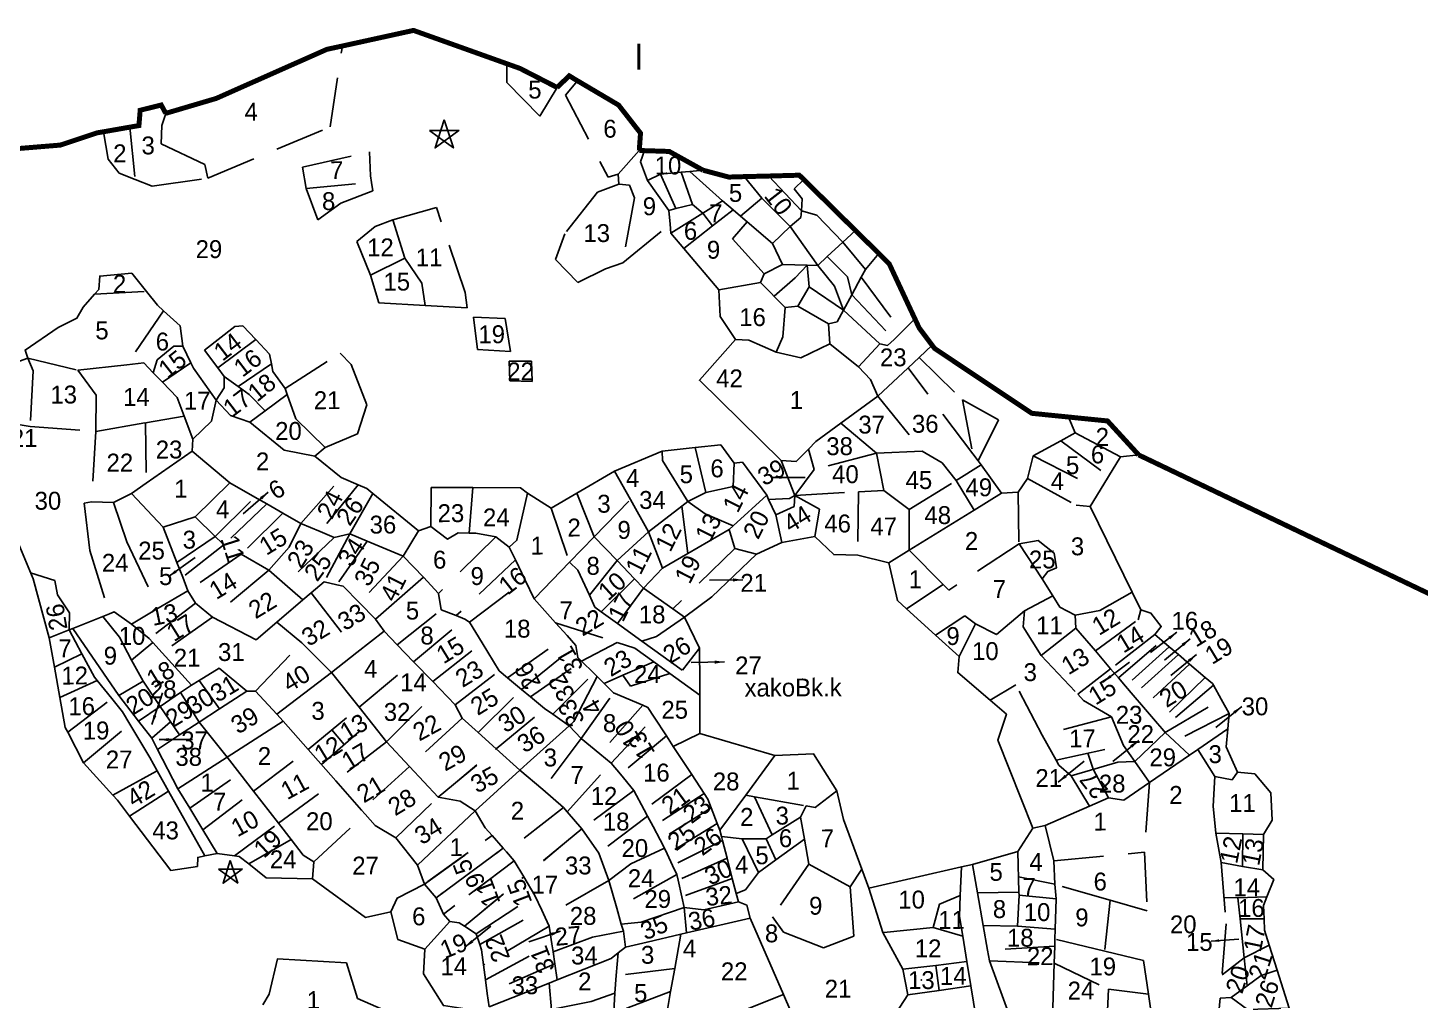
# Model space of a CAD drawing. Header units: metres. Extents: x 283224 to 285113, y 2090942 to 2092214.
# Drawn here: x 283743 to 284457, y 2091711 to 2092210 of the extents above; entities that cross this region are included whole.
import ezdxf
from ezdxf.enums import TextEntityAlignment as Align

# ---------------------------------------------------------------- set-up
doc = ezdxf.new("R2010")
doc.units = ezdxf.units.M
doc.header["$LTSCALE"] = 10
doc.header["$MEASUREMENT"] = 0
doc.linetypes.add('DASHED', pattern=[0.75, 0.5, -0.25])
for name, color, linetype in [('LINE_CARTTRACK', 2, 'Continuous'), ('OFF', 1, 'Continuous'), ('POLY_PARCEL', 6, 'Continuous'), ('POLY_ROAD', 30, 'Continuous'), ('POLY_SUBPARCEL', 6, 'DASHED'), ('SYM_ARROW', 1, 'Continuous'), ('SYM_STONE', 1, 'Continuous'), ('TEXT_MAPIN', 7, 'Continuous'), ('TEXT_MAPOUT', 7, 'Continuous'), ('TEXT_PARCEL', 7, 'Continuous'), ('V_BOUND_LINE', 7, 'Continuous')]:
    doc.layers.add(name, color=color, linetype=linetype)
doc.styles.get("Standard").update_dxf_attribs({"font": 'simplex.shx'})
doc.styles.add('TEXT_MAP', font='KRDEV050.TTF')
doc.dimstyles.get("Standard").update_dxf_attribs({"dimtxt": 0.18, "dimasz": 0.18, "dimexe": 0.18, "dimexo": 0.0625, "dimgap": 0.09, "dimtad": 0, "dimtih": 1, "dimtoh": 1, "dimdec": 4, "dimzin": 0, "dimdsep": 46, "dimtxsty": 'Standard', "dimcen": 0.09, "dimadec": 0, "dimazin": 0, "dimtfac": 1, "dimtdec": 4, "dimtofl": 0, "dimtmove": 0, "dimatfit": 3, "dimfxl": 1, "dimtolj": 1, "dimtzin": 0, "dimarcsym": 0})

# ---------------------------------------------------------------- blocks, each defined once
blk = doc.blocks.new('STONE_STAR')
for points in [[(-0.012, 0.651), (-0.388, -0.504), (-0.012, -0.232), (0.363, -0.504)], [(-0.619, 0.209), (0.595, 0.21), (-0.388, -0.505), (-0.245, -0.063)]]:
    blk.add_lwpolyline(points, close=True)
blk.add_lwpolyline([(-0.245, -0.063), (-0.012, -0.232)])
blk = doc.blocks.new('TEXTARROW')
blk.add_leader([(0.04, -0.01), (8.68, -0.01)], dimstyle='Standard', override={"dimtxt": 2.5, "dimasz": 2.5, "dimexe": 1.25, "dimexo": 0.625, "dimgap": 0.625, "dimtad": 1, "dimtih": 0, "dimtoh": 0, "dimzin": 8, "dimcen": 2.5, "dimtofl": 1})
blk = doc.blocks.new('H')
at = {"layer": 'LINE_CARTTRACK'}
for points in [[(137.74, 237.53), (139.01, 235.11)], [(142.69, 230.91), (138.1, 237.67)], [(139.01, 235.11), (140.25, 232.75), (140.52, 232.42)], [(140.52, 232.42), (142, 230.6)], [(142, 230.6), (143.08, 229.27), (143.81, 228.03)], [(144.68, 228.32), (142.69, 230.91)], [(146.58, 225.47), (146.01, 226.6), (144.68, 228.32)], [(143.81, 228.03), (145.78, 224.66), (146.53, 223.31)], [(148.61, 221.49), (146.58, 225.47)], [(146.53, 223.31), (147.66, 221.28)], [(147.66, 221.28), (151.3, 214.74)], [(148.61, 221.49), (149.78, 219.53)], [(149.78, 219.53), (151.08, 217.36)], [(151.08, 217.36), (152.51, 214.98)]]:
    blk.add_lwpolyline(points, dxfattribs=at)
at = {"layer": 'OFF'}
for points in [[(237.51, 256.14), (238.95, 256.93)], [(234.72, 254.62), (237.51, 256.14)], [(234.14, 252.36), (234.72, 254.62)], [(233.2, 250.99), (234.14, 252.36)], [(151.3, 214.74), (152.51, 214.98)]]:
    blk.add_lwpolyline(points, dxfattribs=at)
at = {"layer": 'POLY_PARCEL'}
for points in [[(196.07, 282.46), (197.35, 283.09)], [(197.35, 283.09), (199.43, 283.28)], [(199.43, 283.28), (200.3, 283.36)], [(200.3, 283.36), (201.64, 283.48)], [(198.18, 279.45), (196.07, 282.46)], [(198.3, 278.07), (198.18, 279.45)], [(198.37, 277.15), (198.3, 278.07)], [(199.67, 275.61), (198.37, 277.15)], [(203.18, 271.44), (199.67, 275.61)], [(145.63, 271.52), (144.17, 273.35), (140.95, 273.08), (140.84, 271.74), (140.41, 271.25)], [(140.41, 271.25), (139.28, 269.96), (138.63, 268.84), (136.75, 267.92), (133.42, 265.67), (133.69, 264.86)], [(147.36, 269.55), (146.75, 270.12), (145.63, 271.52)], [(204.84, 266.46), (203.3, 268.76), (203.18, 271.44)], [(149.27, 265.99), (149.01, 268.03), (147.36, 269.55)], [(150.08, 264.33), (149.27, 265.99)], [(209.38, 254.25), (201.19, 262.37), (204.84, 266.46)], [(133.69, 264.86), (128.02, 262.82)], [(152.61, 260.57), (150.35, 263.79), (150.08, 264.33)], [(150.24, 256.63), (152.12, 258.46), (152.61, 260.57)], [(155.97, 258.32), (154.05, 259.02), (152.61, 260.57)], [(165.14, 252.73), (162.49, 254.87), (159.42, 255.5), (155.97, 258.32)], [(238.3, 258.52), (238.95, 256.93)], [(150.18, 255.45), (150.24, 256.63)], [(238.95, 256.93), (243.49, 254.5)], [(145.53, 252.23), (150.18, 255.45)], [(192.62, 253.26), (197.43, 255.25)], [(197.43, 255.25), (200.73, 255.6)], [(200.73, 255.6), (203.31, 255.88), (204.66, 254.03)], [(204.66, 254.03), (205.49, 254.1), (207.92, 250.77)], [(210.75, 250.75), (209.38, 254.25)], [(243.49, 254.5), (242.28, 252.54)], [(243.49, 254.5), (245.33, 254.68)], [(144.06, 251.21), (145.53, 252.23)], [(166.84, 251.99), (165.14, 252.73)], [(168.33, 251.11), (167.73, 251.61), (166.84, 251.99)], [(188.84, 251.07), (192.62, 253.26)], [(242.28, 252.54), (241.44, 251.16)], [(147.23, 247.82), (144.06, 251.21)], [(172.91, 247.33), (168.33, 251.11)], [(182.01, 245.66), (182.78, 246.36), (183.86, 251.09)], [(183.86, 251.09), (186.23, 249.55)], [(186.23, 249.55), (188.84, 251.07)], [(207.92, 250.77), (208.1, 250.36)], [(208.81, 248.79), (210.66, 249.65), (210.75, 250.75)], [(228.78, 249.21), (231.52, 250.89)], [(231.52, 250.89), (233.2, 250.99)], [(241.44, 251.16), (240.43, 249.52)], [(130.42, 249.37), (131.39, 249.17), (132.31, 247.08), (134.13, 242.67), (135.71, 236.73)], [(208.1, 250.36), (208.81, 248.79)], [(222.22, 245.19), (228.78, 249.21)], [(240.43, 249.52), (244.61, 240.89)], [(148.6, 244.24), (147.23, 247.82)], [(174.12, 247.77), (172.91, 247.33)], [(178, 247.09), (176.87, 247.13), (175.79, 246.5), (174.12, 247.77)], [(208.81, 248.79), (209.4, 246.02)], [(172.91, 247.33), (171.33, 244.8)], [(180.65, 246.69), (178.66, 247.07), (178, 247.09)], [(182.01, 245.66), (180.65, 246.69)], [(209.4, 246.02), (212.74, 246.6)], [(212.74, 246.6), (214.63, 244.79), (217.05, 244.71)], [(182.63, 244.37), (182.01, 245.66)], [(206.85, 244.86), (209.4, 246.02)], [(220.15, 243.92), (222.22, 245.19)], [(233.26, 245.8), (235.18, 246.12), (236.78, 244.84), (237.03, 243.37), (236.14, 242.99), (235.56, 242.28)], [(235.56, 242.28), (233.26, 245.8)], [(149.17, 242.77), (148.6, 244.24)], [(171.33, 244.8), (173.39, 242.69)], [(183.61, 242.33), (182.63, 244.37)], [(199.59, 238.54), (202.35, 240.58), (206.85, 244.86)], [(217.05, 244.71), (220.15, 243.92)], [(220.15, 243.92), (221.02, 240.14), (221.93, 239.31)], [(149.69, 241.4), (149.17, 242.77)], [(173.39, 242.69), (168.55, 238.49)], [(184.51, 240.47), (183.61, 242.33)], [(146.69, 239.65), (149.69, 241.4)], [(244.61, 240.89), (245.48, 239.1)], [(144, 238.07), (146.69, 239.65)], [(186.64, 238.05), (184.51, 240.47)], [(138.1, 237.67), (141.11, 238.85)], [(141.11, 238.85), (141.79, 239.12)], [(141.79, 239.12), (142.28, 239.31), (144, 238.07)], [(168.55, 238.49), (169.39, 237.28)], [(187.79, 236.74), (186.64, 238.05)], [(201.11, 231.97), (201.11, 235.42), (199.59, 238.54)], [(221.93, 239.31), (224.82, 236.65)], [(245.48, 239.1), (246.5, 238.78), (247.52, 237.44), (246.88, 236.61)], [(135.71, 236.73), (137.74, 237.53)], [(135.71, 236.73), (136.23, 233.79)], [(169.39, 237.28), (166.65, 235.13)], [(188.66, 235.75), (187.79, 236.74)], [(224.82, 236.65), (227.2, 234.48)], [(246.88, 236.61), (247.57, 236.02)], [(189.23, 234.16), (188.85, 234.54), (188.66, 235.75)], [(247.57, 236.02), (248.32, 235.37)], [(248.32, 235.37), (249.24, 234.59)], [(136.23, 233.79), (136.77, 230.74)], [(166.65, 235.13), (164.1, 233.12)], [(190.45, 232.96), (189.23, 234.16)], [(227.2, 234.48), (227.05, 232.88), (230.29, 230.08)], [(249.24, 234.59), (250.35, 233.64)], [(164.1, 233.12), (158.57, 228.96)], [(187.97, 227.69), (188.45, 228.12), (190.79, 232.62)], [(190.79, 232.62), (190.45, 232.96)], [(191.49, 231.93), (190.79, 232.62)], [(250.35, 233.64), (251.93, 232.27)], [(192.44, 230.99), (191.49, 231.93)], [(195.39, 229.71), (192.44, 230.99)], [(201.11, 230.69), (201.11, 231.97)], [(251.93, 232.27), (252.65, 231.66), (252.74, 231.5)], [(252.74, 231.5), (253.53, 230.08)], [(136.77, 230.74), (137.3, 227.71), (137.55, 227.22)], [(196.52, 228.51), (195.88, 229.49), (195.39, 229.71)], [(201.11, 226.85), (201.11, 230.69)], [(230.29, 230.08), (231.92, 228.67), (231.05, 226.05), (234.53, 217.2)], [(253.53, 230.08), (254.31, 228.66)], [(159.22, 228.27), (153.56, 224.65)], [(158.57, 228.96), (159.22, 228.27)], [(197.74, 226.63), (196.52, 228.51)], [(254.31, 228.66), (254.19, 227.12)], [(137.55, 227.22), (139.12, 224.13)], [(183, 223.25), (183.72, 223.9), (187.97, 227.69)], [(208.62, 224.6), (201.11, 226.85)], [(254.19, 227.12), (251.17, 225.06)], [(254.19, 227.12), (254, 225.31), (255.15, 222.76)], [(198.42, 225.57), (197.74, 226.63)], [(200.26, 222.74), (198.42, 225.57)], [(139.12, 224.13), (142.06, 220.89)], [(153.56, 224.65), (148.61, 221.49)], [(208.62, 224.6), (205.68, 220.64)], [(214.85, 221.04), (212.52, 224.75), (208.62, 224.6)], [(250.3, 224.47), (246.29, 221.73)], [(251.17, 225.06), (250.3, 224.47)], [(178.48, 219.17), (183, 223.25)], [(201.51, 220.82), (200.26, 222.74)], [(255.15, 222.76), (256.87, 222.56), (258.47, 220.65), (258.6, 217.9), (257.71, 216.49)], [(246.29, 221.73), (243.7, 219.97), (242.17, 220.22), (240.25, 219.4)], [(142.06, 220.89), (142.53, 220.37), (143.73, 218.78)], [(202.22, 219.36), (201.89, 220.23), (201.51, 220.82)], [(205.68, 220.64), (203.06, 217.12)], [(217.34, 213.16), (215.5, 218.14), (214.85, 221.04)], [(143.73, 218.78), (147.85, 213.3), (150.54, 213.69), (150.58, 214.6), (151.3, 214.74)], [(172.66, 213.74), (178.48, 219.17)], [(202.81, 217.78), (202.22, 219.36)], [(240.25, 219.4), (235.77, 217.47)], [(203.06, 217.12), (202.81, 217.78)], [(203.06, 217.12), (203.22, 216.49)], [(234.53, 217.2), (233.01, 214.87)], [(235.77, 217.47), (234.53, 217.2)], [(203.22, 216.49), (203.33, 216.08)], [(203.33, 216.08), (203.78, 214.31)], [(257.71, 216.49), (257.64, 212.92)], [(152.51, 214.98), (154.26, 214.75)], [(154.26, 214.75), (154.75, 214.68), (155.71, 213.91)], [(203.78, 214.31), (204.3, 212.27)], [(233.01, 214.87), (228.47, 213.57)], [(155.71, 213.91), (157.44, 212.51), (162.1, 212.38)], [(173.36, 211.82), (172.66, 213.74)], [(218.04, 211.24), (217.34, 213.16)], [(227.34, 213.33), (218.04, 211.24)], [(257.64, 212.92), (258.73, 211.96), (258.04, 210.19)], [(162.1, 212.38), (167.41, 208.48), (169.97, 209.06)], [(169.97, 209.06), (170.61, 210.42), (173.36, 211.82)], [(204.3, 212.27), (204.7, 210.74)], [(204.7, 210.74), (204.91, 209.9)], [(258.04, 210.19), (257.71, 209.34), (257.74, 207.99)], [(169.97, 209.06), (170.67, 206.25), (173.36, 205.29)], [(204.91, 209.9), (205.74, 209.58), (206.07, 208.26)], [(206.07, 208.26), (199.69, 206.81)], [(209.4, 200.58), (206.07, 208.26)], [(257.74, 207.99), (257.77, 206.87), (258.25, 205.34)], [(199.1, 206.68), (195.71, 205.91), (193.55, 205.4)], [(199.69, 206.81), (199.1, 206.68)], [(173.36, 205.29), (173.23, 202.8), (175.21, 199.6), (179.13, 198.98)], [(192.81, 204.82), (192.09, 204.26), (186.66, 202.13)], [(193.55, 205.4), (192.81, 204.82)], [(258.25, 205.34), (259.04, 202.84)], [(157.04, 199.74), (157.71, 200.8), (158.54, 204.36), (165.47, 203.92), (166.59, 200.36), (169.19, 199.18)], [(185.85, 201.81), (179.8, 199.44)], [(186.66, 202.13), (185.85, 201.81)], [(259.04, 202.84), (260.23, 199.02)], [(210.87, 197.16), (209.4, 200.58)]]:
    blk.add_lwpolyline(points, dxfattribs=at)
at = {"layer": 'POLY_ROAD'}
for points in [[(137.74, 237.53), (138.1, 237.67)], [(227.22, 210.46), (227.34, 213.33)], [(227.34, 213.33), (228.47, 213.57)], [(228.47, 213.57), (228.96, 210.72)], [(227.45, 206.36), (227.14, 208.34), (227.22, 210.46)], [(228.96, 210.72), (229.52, 207.43)], [(229.52, 207.43), (229.94, 204.94)], [(227.85, 203.82), (227.45, 206.36)], [(229.94, 204.94), (230.12, 203.89)], [(228.24, 201.37), (227.85, 203.82)], [(230.12, 203.89), (233.4, 194.77)], [(229.02, 196.46), (228.24, 201.37)]]:
    blk.add_lwpolyline(points, dxfattribs=at)
at = {"layer": 'POLY_SUBPARCEL'}
for points in [[(151.86, 282.88), (164.16, 287.98), (165.43, 296.11)], [(187, 291.86), (185.26, 288.99), (181.95, 292.37), (181.97, 294.26)], [(189.07, 292.51), (187.85, 291.08), (192.09, 282.81), (193.1, 283.1)], [(147.65, 289.41), (147.25, 288.19), (147.18, 286.34), (151.55, 284.25), (151.86, 282.88)], [(141.37, 287.58), (141.84, 284.84), (142.94, 283.43), (144.54, 282.78)], [(144.05, 288.04), (144.54, 282.78)], [(161.38, 283.95), (168.12, 285.45), (168.2, 283.04), (168.31, 282.38)], [(193.1, 283.1), (195.24, 285.49)], [(195.76, 285.47), (195.35, 284.34), (196.07, 282.46)], [(144.54, 282.78), (146.26, 282.08), (151.86, 282.88)], [(161.72, 281.79), (161.38, 283.95)], [(193.1, 283.1), (193.17, 282.1)], [(197.35, 283.09), (198.89, 279.63)], [(199.43, 283.28), (200.58, 280.05)], [(203.58, 280.38), (200.3, 283.36)], [(205.79, 282.82), (207.53, 280.64)], [(208.26, 282.87), (211.51, 279.37)], [(161.72, 281.79), (168.31, 282.38)], [(168.31, 282.38), (168.45, 281.54), (165.21, 280.3), (162.88, 278.64), (161.72, 281.79)], [(193.17, 282.1), (191.01, 281.3), (187.71, 277.14), (186.77, 274.55), (189, 272.25), (191.8, 273.62), (193.53, 274.19)], [(193.17, 282.1), (194.25, 282.02), (194.75, 280.73), (193.53, 274.19)], [(211.51, 279.37), (211.6, 280.57), (210.79, 281.57), (211.78, 282.49)], [(198.89, 279.63), (200.58, 280.05)], [(200.58, 280.05), (201.6, 279.15)], [(201.6, 279.15), (203.58, 280.38)], [(204.64, 279.48), (203.58, 280.38)], [(207.53, 280.64), (205.39, 278.84)], [(207.53, 280.64), (210.39, 277.77)], [(170.42, 278.62), (168.66, 277.94), (166.82, 276.45), (168.18, 273.06)], [(173.67, 269.99), (177.88, 269.73), (177.68, 271.29), (174.83, 279.84), (170.42, 278.62)], [(170.42, 278.62), (171.64, 274.75)], [(198.18, 279.45), (198.89, 279.63)], [(198.37, 277.15), (201.6, 279.15)], [(201.6, 279.15), (202.58, 277.88)], [(202.58, 277.88), (204.64, 279.48)], [(205.39, 278.84), (204.64, 279.48)], [(206.06, 278.26), (205.39, 278.84)], [(210.39, 277.77), (211.46, 278.7), (211.51, 279.37)], [(211.51, 279.37), (213.06, 278.9), (215.66, 276.19)], [(193.53, 274.19), (198.3, 278.07)], [(199.67, 275.61), (202.58, 277.88)], [(206.06, 278.26), (204.59, 276.57), (207.73, 273.04)], [(208.59, 276.1), (206.06, 278.26)], [(210.39, 277.77), (208.59, 276.1)], [(210.39, 277.77), (213.13, 273.84)], [(215.66, 276.19), (216.93, 277.37)], [(208.59, 276.1), (209.59, 273.97)], [(214.1, 274.74), (215.66, 276.19)], [(217.93, 273.44), (215.66, 276.19)], [(168.18, 273.06), (171.64, 274.75)], [(171.64, 274.75), (173.34, 272.24), (173.67, 269.99)], [(213.13, 273.84), (214.1, 274.74)], [(214.1, 274.74), (216.13, 272.7), (216.55, 270.9)], [(217.93, 273.44), (219.27, 275.05)], [(168.18, 273.06), (168.99, 270.28)], [(207.73, 273.04), (207.39, 272.17)], [(209.59, 273.97), (207.73, 273.04)], [(208.74, 270.79), (210.86, 272.63), (212.07, 273.88)], [(209.59, 273.97), (212.07, 273.88)], [(212.07, 273.88), (212.26, 271.7)], [(212.07, 273.88), (213.13, 273.84)], [(213.13, 273.84), (214.8, 271.77), (215.71, 269.35)], [(217.51, 272.66), (217.93, 273.44)], [(207.39, 272.17), (203.18, 271.44)], [(207.39, 272.17), (209.86, 269.64)], [(211.13, 269.77), (212.26, 271.7)], [(212.26, 271.7), (215.71, 269.35)], [(216.55, 270.9), (217.51, 272.66)], [(217.51, 272.66), (221.56, 267.15)], [(140.41, 271.25), (145.63, 271.52)], [(168.99, 270.28), (173.67, 269.99)], [(215.71, 269.35), (216.55, 270.9)], [(216.55, 270.9), (220.78, 266.39)], [(147.36, 269.55), (143.63, 264.14)], [(178.5, 268.79), (181.68, 268.65), (182.23, 265.33), (178.9, 265.53), (178.5, 268.79)], [(209.86, 269.64), (209.59, 266.7), (208.93, 265.17)], [(209.86, 269.64), (211.13, 269.77)], [(211.13, 269.77), (214.2, 267.97)], [(214.2, 267.97), (215.06, 268.17), (215.71, 269.35)], [(215.71, 269.35), (219.33, 265.97)], [(152.77, 263.82), (151.46, 265.57), (154.52, 267.95), (155.33, 268.02), (156.6, 266.64)], [(214.2, 267.97), (214.33, 265.97)], [(221.56, 267.15), (222.89, 268.44)], [(149.27, 265.99), (148.37, 266.01), (146.68, 264.63), (146.29, 263.34)], [(152.77, 263.82), (156.6, 266.64)], [(156.6, 266.64), (157.98, 265.17), (158.17, 264.17)], [(208.93, 265.17), (206.19, 266.37), (204.84, 266.46)], [(208.93, 265.17), (211.4, 264.57), (214.33, 265.97)], [(214.33, 265.97), (217.2, 263.64)], [(217.2, 263.64), (219.33, 265.97)], [(219.33, 265.97), (220.13, 265.77), (220.78, 266.39)], [(220.78, 266.39), (221.56, 267.15)], [(133.69, 264.86), (134.21, 263.58), (133.89, 257.98)], [(133.69, 264.86), (138.7, 263.63)], [(159.54, 261.71), (165.1, 265.23), (166.19, 264.08), (167.75, 260.01), (166.8, 257.1), (163.54, 255.74), (160.62, 258.66), (159.76, 261.08)], [(222.17, 263.53), (223.28, 264.57)], [(223.28, 264.57), (224.6, 265.8)], [(223.28, 264.57), (227.63, 260.28)], [(138.7, 263.63), (143.63, 264.14)], [(138.7, 263.63), (140.55, 261.09), (140.5, 257.45)], [(143.63, 264.14), (145.36, 264.32), (146.29, 263.34)], [(146.29, 263.34), (147.21, 262.37)], [(147.21, 262.37), (150.08, 264.33)], [(153.43, 262.93), (152.77, 263.82)], [(154.81, 261.92), (158.17, 264.17)], [(158.17, 264.17), (158.32, 263.4), (159.54, 261.71)], [(182.14, 262.39), (182.07, 264.35), (184.31, 264.35), (184.38, 262.32), (182.14, 262.39)], [(217.2, 263.64), (218.4, 262.37), (219.13, 260.7)], [(219.13, 260.7), (222.17, 263.53)], [(228.66, 254.87), (222.17, 263.53)], [(147.21, 262.37), (148.69, 260.83), (149.38, 258.96)], [(152.61, 260.57), (153.43, 261.78), (153.43, 262.93)], [(153.43, 262.93), (154.81, 261.92)], [(154.81, 261.92), (155.94, 261.1), (157.53, 259.46)], [(157.53, 259.46), (159.76, 261.08)], [(159.76, 261.08), (159.54, 261.71)], [(219.13, 260.7), (215.41, 257.99)], [(219.13, 260.7), (223.56, 255.15)], [(145.49, 258.3), (149.38, 258.96)], [(149.38, 258.96), (150.24, 256.63)], [(155.97, 258.32), (157.53, 259.46)], [(227.63, 260.28), (228.66, 254.87)], [(227.63, 260.28), (231.23, 258.28), (229.2, 254.14)], [(133.89, 257.98), (131.91, 258.31)], [(133.89, 257.98), (140.5, 257.45)], [(140.5, 257.45), (145.49, 258.3)], [(145.49, 258.3), (145.53, 252.23)], [(215.41, 257.99), (212.88, 256.15), (212.15, 255.41)], [(215.41, 257.99), (218.96, 254.95)], [(140.5, 257.45), (140.02, 250.37)], [(153.93, 252.25), (150.18, 255.45)], [(163.54, 255.74), (162.49, 254.87)], [(197.43, 255.25), (197.45, 254.31), (199.99, 250.19)], [(200.73, 255.6), (201.79, 251.09)], [(212.15, 255.41), (210.88, 254.15), (209.38, 254.25)], [(212.68, 253.35), (212.15, 255.41)], [(218.96, 254.95), (212.68, 253.35)], [(223.56, 255.15), (218.96, 254.95)], [(218.96, 254.95), (219.69, 251.21)], [(223.56, 255.15), (225.56, 253.95), (226.97, 252.2)], [(229.2, 254.14), (228.66, 254.87)], [(237.51, 256.14), (242.28, 252.54)], [(201.79, 251.09), (204.54, 251.67), (204.66, 254.03)], [(226.97, 252.2), (229.5, 253.75)], [(229.5, 253.75), (229.2, 254.14)], [(229.5, 253.75), (231.52, 250.89)], [(234.72, 254.62), (241.44, 251.16)], [(150.45, 248.82), (153.93, 252.25)], [(153.93, 252.25), (156.45, 250.8)], [(161.07, 248.13), (165.14, 252.73)], [(166.84, 251.99), (163, 247.3)], [(194.23, 250.4), (192.62, 253.26)], [(212.68, 253.35), (210.75, 250.75)], [(222.22, 249.28), (226.97, 252.2)], [(226.97, 252.2), (228.78, 249.21)], [(234.14, 252.36), (239.01, 249.65), (240.43, 249.52)], [(142.24, 250.32), (144.06, 251.21)], [(152.45, 246.86), (156.45, 250.8)], [(156.45, 250.8), (157.65, 250.1)], [(165.99, 247.07), (168.33, 251.11)], [(174.12, 247.77), (174.2, 251.68), (178.37, 251.66)], [(178.37, 251.66), (178, 247.09)], [(178.37, 251.66), (183.18, 251.63), (183.86, 251.09)], [(188.84, 251.07), (190.56, 246.67)], [(199.99, 250.19), (201.79, 251.09)], [(207.92, 250.77), (204.53, 247.71)], [(210.75, 250.75), (210.21, 250.44), (208.1, 250.36)], [(210.75, 250.75), (217.15, 251.08)], [(210.75, 250.75), (213.22, 249.35), (212.74, 246.6)], [(217.15, 251.08), (217.05, 244.71)], [(217.15, 251.08), (219.69, 251.21)], [(219.69, 251.21), (222.22, 249.28)], [(233.2, 250.99), (233.26, 245.8)], [(140.02, 250.37), (139.28, 250.25), (139.86, 245.5), (141.79, 239.12)], [(140.02, 250.37), (142.24, 250.32)], [(142.24, 250.32), (143.56, 246.34), (146.69, 239.65)], [(157.65, 250.1), (153.36, 246.05)], [(159.27, 249.17), (155.06, 245.06)], [(157.65, 250.1), (159.27, 249.17)], [(159.27, 249.17), (161.07, 248.13)], [(186.23, 249.55), (188.05, 244.12)], [(190.56, 246.67), (194.23, 250.4)], [(194.23, 250.4), (196.03, 247.13)], [(196.03, 247.13), (199.38, 249.72)], [(199.38, 249.72), (199.99, 250.19)], [(199.38, 249.72), (199.97, 244.96)], [(199.99, 250.19), (201.73, 248.92), (204.53, 247.71)], [(222.22, 249.28), (222.22, 245.19)], [(147.23, 247.82), (150.45, 248.82)], [(150.45, 248.82), (152.45, 246.86)], [(161.07, 248.13), (159.9, 245.75), (157.84, 243.43)], [(161.07, 248.13), (163, 247.3)], [(148.6, 244.24), (152.45, 246.86)], [(152.45, 246.86), (153.14, 246.18), (153.36, 246.05)], [(164.4, 246.7), (159.45, 242.02)], [(163, 247.3), (164.4, 246.7)], [(165.99, 247.07), (163.4, 242.26)], [(164.4, 246.7), (165.99, 247.07)], [(165.99, 247.07), (167.74, 246.33)], [(180.65, 246.69), (174.88, 241.04)], [(188.05, 244.12), (190.56, 246.67)], [(190.56, 246.67), (192.85, 244.27)], [(196.03, 247.13), (192.85, 244.27)], [(196.03, 247.13), (197.4, 243.48)], [(204.11, 247.34), (199.97, 244.96)], [(204.53, 247.71), (204.11, 247.34)], [(204.11, 247.34), (204.69, 245.44)], [(153.36, 246.05), (149.17, 242.77)], [(155.06, 245.06), (149.69, 241.4)], [(155.06, 245.06), (157.84, 243.43)], [(167.74, 246.33), (164.67, 241.95)], [(167.74, 246.33), (171.33, 244.8)], [(199.97, 244.96), (197.4, 243.48)], [(204.69, 245.44), (198.43, 239.38)], [(204.69, 245.44), (206.85, 244.86)], [(225.63, 241.74), (222.22, 245.19)], [(233.26, 245.8), (226.2, 241.17), (225.63, 241.74)], [(171.33, 244.8), (166.95, 240.11)], [(182.63, 244.37), (176.65, 238.8)], [(188.05, 244.12), (184.51, 240.47)], [(190.06, 240.79), (188.89, 243.33), (188.05, 244.12)], [(192.85, 244.27), (190.06, 240.79)], [(192.85, 244.27), (194.6, 242.42)], [(133.88, 243.28), (136.3, 242.49), (136.57, 241.04), (137.79, 239.23), (137.74, 237.53)], [(157.84, 243.43), (152.14, 238.73)], [(157.84, 243.43), (159.45, 242.02)], [(163.4, 242.26), (162.09, 241.15)], [(164.67, 241.95), (163.4, 242.26)], [(174.88, 241.04), (173.39, 242.69)], [(177.99, 238.14), (183.61, 242.33)], [(194.6, 242.42), (191.22, 239.12)], [(194.6, 242.42), (195.5, 241.48)], [(197.4, 243.48), (195.5, 241.48)], [(235.56, 242.28), (236.65, 240.54)], [(149.69, 241.4), (150.44, 240.15)], [(159.45, 242.02), (161.24, 240.44)], [(162.09, 241.15), (161.24, 240.44)], [(162.09, 241.15), (166.65, 235.13)], [(166.95, 240.11), (165.3, 241.79), (164.67, 241.95)], [(175.14, 239.4), (174.88, 241.04)], [(190.06, 240.79), (190.59, 239.58), (191.22, 239.12)], [(195.5, 241.48), (192.86, 237.94)], [(195.5, 241.48), (198.43, 239.38)], [(221.93, 239.31), (225.63, 241.74)], [(238.86, 238.59), (241.36, 239.05), (244.61, 240.89)], [(150.44, 240.15), (145.79, 236.62)], [(152.14, 238.73), (150.44, 240.15)], [(161.24, 240.44), (158.6, 238.21)], [(168.55, 238.49), (166.95, 240.11)], [(170.72, 235.88), (175.14, 239.4)], [(176.65, 238.8), (175.14, 239.4)], [(198.43, 239.38), (199.59, 238.54)], [(233.78, 239.05), (236.65, 240.54)], [(236.65, 240.54), (237.34, 239.42), (238.86, 238.59)], [(141.11, 238.85), (142.78, 236.78), (143.99, 234.45)], [(145.79, 236.62), (144, 238.07)], [(152.14, 238.73), (147.07, 235.19)], [(158.6, 238.21), (156.53, 236.46), (152.14, 238.73)], [(161.11, 236.14), (158.6, 238.21)], [(172.35, 234.18), (177.52, 238.45)], [(177.52, 238.45), (176.65, 238.8)], [(177.52, 238.45), (177.99, 238.14)], [(179.25, 236.06), (177.99, 238.14)], [(186.64, 238.05), (192.81, 236.03)], [(191.22, 239.12), (192.86, 237.94)], [(199.59, 238.54), (196.77, 236.62), (195.31, 236.17)], [(228.85, 237.76), (227.79, 238.59), (224.82, 236.65)], [(233.78, 239.05), (230.97, 236.7), (228.85, 237.76)], [(235.45, 234.57), (233.63, 237.45), (233.78, 239.05)], [(238.86, 238.59), (238.93, 237.3)], [(240.89, 235), (245.2, 238.12), (245.48, 239.1)], [(145.79, 236.62), (146.14, 236.23)], [(169.39, 237.28), (170.72, 235.88)], [(181.78, 232.53), (187.79, 236.74)], [(192.86, 237.94), (195.31, 236.17)], [(228.85, 237.76), (227.2, 234.48)], [(238.93, 237.3), (235.45, 234.57)], [(238.93, 237.3), (240.89, 235)], [(246.88, 236.61), (242.42, 233.19)], [(143.99, 234.45), (146.14, 236.23)], [(146.14, 236.23), (147.07, 235.19)], [(147.07, 235.19), (150.01, 231.92)], [(156.46, 231.28), (161.11, 236.14)], [(161.11, 236.14), (164.1, 233.12)], [(170.72, 235.88), (172.35, 234.18)], [(174.26, 232.19), (179.25, 236.06)], [(180.95, 233.22), (179.25, 236.06)], [(183.2, 231.34), (188.66, 235.75)], [(189.23, 234.16), (192.81, 236.03)], [(192.81, 236.03), (194.61, 235.44), (196.49, 234.07)], [(195.31, 236.17), (201.11, 231.97)], [(199.39, 233.22), (201.11, 235.42)], [(243.21, 232.27), (247.57, 236.02)], [(248.32, 235.37), (243.91, 231.44)], [(136.23, 233.79), (139.01, 235.11)], [(143.99, 234.45), (145.15, 232.34)], [(166.87, 229.64), (172.35, 234.18)], [(172.35, 234.18), (174.26, 232.19)], [(184.08, 230.61), (189.23, 234.16)], [(193.38, 232.74), (196.49, 234.07)], [(196.49, 234.07), (198.1, 232.89)], [(235.45, 234.57), (239.11, 230.65)], [(240.89, 235), (242.42, 233.19)], [(249.24, 234.59), (244.69, 230.53)], [(136.77, 230.74), (140.52, 232.42)], [(150.01, 231.92), (150.8, 232.39)], [(150.8, 232.39), (152.81, 233.61), (155.56, 231.28)], [(150.8, 232.39), (152.82, 229.51)], [(164.1, 233.12), (166.87, 229.64)], [(176.51, 229.84), (180.95, 233.22)], [(181.78, 232.53), (180.95, 233.22)], [(183.2, 231.34), (181.78, 232.53)], [(186.32, 228.84), (190.45, 232.96)], [(191.49, 231.93), (193.38, 232.74)], [(193.38, 232.74), (194.13, 231.64), (198.1, 232.89)], [(198.1, 232.89), (201.11, 230.69)], [(242.42, 233.19), (239.11, 230.65)], [(242.42, 233.19), (243.21, 232.27)], [(250.35, 233.64), (245.7, 229.33)], [(145.15, 232.34), (142.69, 230.91)], [(145.15, 232.34), (146.86, 229.79)], [(148.91, 231.17), (146.86, 229.79)], [(150.01, 231.92), (148.91, 231.17)], [(148.91, 231.17), (150.76, 228.18)], [(152.82, 229.51), (155.56, 231.28)], [(155.56, 231.28), (156.46, 231.28)], [(158.57, 228.96), (156.46, 231.28)], [(169.59, 226.15), (174.97, 231.46)], [(174.26, 232.19), (174.97, 231.46)], [(174.97, 231.46), (176.51, 229.84)], [(178.8, 227.04), (183.2, 231.34)], [(184.08, 230.61), (183.2, 231.34)], [(189.15, 226.38), (192.44, 230.99)], [(235.52, 226.54), (232.87, 231.62), (230.29, 230.08)], [(243.21, 232.27), (243.91, 231.44)], [(243.91, 231.44), (244.69, 230.53)], [(251.93, 232.27), (247.12, 227.67)], [(252.74, 231.5), (247.57, 227.14)], [(137.55, 227.22), (142, 230.6)], [(146.86, 229.79), (144.68, 228.32)], [(146.86, 229.79), (148.8, 226.91)], [(161.73, 225.39), (166.87, 229.64)], [(166.87, 229.64), (169.59, 226.15)], [(173.16, 229.68), (171.39, 227.93)], [(176.51, 229.84), (177.2, 228.47)], [(185.5, 229.42), (184.08, 230.61)], [(195.39, 229.71), (191.03, 224.83)], [(239.11, 230.65), (239.69, 230.03), (242.5, 228.36)], [(244.69, 230.53), (245.7, 229.33)], [(247.88, 226.77), (253.53, 230.08)], [(146.01, 226.6), (147.89, 228.25)], [(148.8, 226.91), (150.76, 228.18)], [(150.76, 228.18), (152.82, 229.51)], [(150.76, 228.18), (153.56, 224.65)], [(159.22, 228.27), (161.73, 225.39)], [(163.06, 223.87), (168.01, 228.18)], [(177.2, 228.47), (171.89, 223.66)], [(177.2, 228.47), (178.8, 227.04)], [(180.62, 225.39), (185.5, 229.42)], [(185.5, 229.42), (186.32, 228.84)], [(186.32, 228.84), (187.97, 227.69)], [(192.16, 223.9), (196.52, 228.51)], [(242.5, 228.36), (235.52, 226.54)], [(242.5, 228.36), (243.69, 225.49)], [(245.7, 229.33), (247.12, 227.67)], [(254.31, 228.66), (248.82, 225.88)], [(139.12, 224.13), (143.81, 228.03)], [(146.58, 225.47), (148.8, 226.91)], [(164.1, 227.35), (165.35, 225.87)], [(178.8, 227.04), (180.62, 225.39)], [(187.97, 227.69), (189.15, 226.38)], [(198.42, 225.57), (201.11, 226.85)], [(247.88, 226.77), (244.81, 223.87)], [(247.12, 227.67), (247.57, 227.14)], [(247.57, 227.14), (247.88, 226.77)], [(247.88, 226.77), (248.82, 225.88)], [(156.21, 221.22), (161.73, 225.39)], [(161.73, 225.39), (164.5, 222.22)], [(169.59, 226.15), (164.5, 222.22)], [(169.59, 226.15), (171.89, 223.66)], [(174.77, 220.55), (180.62, 225.39)], [(180.62, 225.39), (183, 223.25)], [(189.15, 226.38), (185.28, 221.27)], [(189.15, 226.38), (191.03, 224.83)], [(197.74, 226.63), (193.09, 222.78)], [(235.52, 226.54), (236.91, 224.02)], [(236.91, 224.02), (243.69, 225.49)], [(243.69, 225.49), (244.81, 223.87)], [(248.82, 225.88), (250.3, 224.47)], [(153.56, 224.65), (154.83, 223.01)], [(191.03, 224.83), (192.16, 223.9)], [(236.91, 224.02), (237.19, 223.51), (238.4, 222.46)], [(240.08, 224.71), (240.64, 223.11)], [(251.17, 225.06), (252.85, 222.31)], [(142.06, 220.89), (146.53, 223.31)], [(149.78, 219.53), (154.83, 223.01)], [(154.83, 223.01), (156.21, 221.22)], [(171.89, 223.66), (167.06, 219.29)], [(171.89, 223.66), (174.77, 220.55)], [(178.68, 223.79), (176.73, 222.17)], [(183, 223.25), (185.28, 221.27)], [(187.72, 219.04), (192.16, 223.9)], [(192.16, 223.9), (193.09, 222.78)], [(193.09, 222.78), (194.44, 221.15)], [(200.26, 222.74), (195.47, 219.2)], [(244.79, 223.85), (243.1, 223.82), (238.4, 222.46)], [(240.64, 223.11), (242.17, 220.22)], [(244.81, 223.87), (244.79, 223.85)], [(244.81, 223.87), (246.29, 221.73)], [(252.85, 222.31), (254.6, 221.99), (255.15, 222.76)], [(143.73, 218.78), (147.66, 221.28)], [(151.08, 217.36), (156.21, 221.22)], [(156.21, 221.22), (158.7, 217.99)], [(158.7, 217.99), (164.5, 222.22)], [(164.5, 222.22), (167.06, 219.29)], [(185.28, 221.27), (187.36, 219.46)], [(238.4, 222.46), (240.25, 219.4)], [(246.29, 221.73), (245.76, 214.75)], [(252.85, 222.31), (252.69, 219.35), (252.93, 216.62)], [(170.48, 216.47), (174.77, 220.55)], [(174.77, 220.55), (176.99, 220.13), (178.48, 219.17)], [(194.44, 221.15), (189.21, 217.3)], [(194.44, 221.15), (195.47, 219.2)], [(201.51, 220.82), (196.37, 217.51)], [(205.68, 220.64), (206.58, 220.47)], [(206.58, 220.47), (208.33, 216.62)], [(206.58, 220.47), (211.75, 219.53)], [(211.75, 219.53), (212.65, 219.36), (214.85, 221.04)], [(162.24, 214.09), (167.42, 218.89)], [(167.06, 219.29), (167.42, 218.89)], [(167.42, 218.89), (168.42, 217.74), (170.48, 216.47)], [(178.48, 219.17), (179.48, 217.46), (180.17, 216.67)], [(187.36, 219.46), (181.6, 215.03)], [(187.36, 219.46), (187.72, 219.04)], [(187.72, 219.04), (189.21, 217.3)], [(195.81, 218.57), (190.9, 214.87)], [(195.47, 219.2), (195.81, 218.57)], [(195.81, 218.57), (196.37, 217.51)], [(202.22, 219.36), (197.06, 216.19)], [(208.33, 216.62), (211.17, 218.41)], [(211.75, 219.53), (211.17, 218.41)], [(211.17, 218.41), (211.57, 216.18)], [(154.26, 214.75), (158.7, 217.99)], [(158.7, 217.99), (159.96, 216.36)], [(189.21, 217.3), (183.35, 212.5)], [(189.21, 217.3), (190.9, 214.87)], [(196.37, 217.51), (197.06, 216.19)], [(202.81, 217.78), (197.77, 214.76)], [(236.64, 213.9), (235.77, 217.47)], [(155.71, 213.91), (159.96, 216.36)], [(159.96, 216.36), (161.18, 214.78), (162.24, 214.09)], [(170.48, 216.47), (172.66, 213.74)], [(173.36, 211.82), (180.17, 216.67)], [(180.17, 216.67), (181.28, 215.4)], [(185.32, 214.11), (187.25, 215.7)], [(197.06, 216.19), (197.5, 215.34)], [(203.33, 216.08), (198.3, 213.6)], [(205.3, 216.25), (203.22, 216.49)], [(205.3, 216.25), (207.73, 216.25)], [(206.94, 212.87), (205.3, 216.25)], [(207.73, 216.25), (208.33, 216.62)], [(207.73, 216.25), (208.69, 214.13)], [(208.69, 214.13), (211.57, 216.18)], [(211.57, 216.18), (212.01, 213.66)], [(252.93, 216.62), (253.47, 213.66)], [(252.93, 216.62), (255.66, 216.55)], [(255.66, 216.55), (255.59, 213.28)], [(255.66, 216.55), (257.71, 216.49)], [(177.77, 214.97), (173.36, 211.82)], [(174.52, 210.43), (181.28, 215.4)], [(181.28, 215.4), (174.52, 210.43)], [(181.28, 215.4), (176.89, 212.18)], [(181.28, 215.4), (181.6, 215.03)], [(181.6, 215.03), (182.39, 214.13)], [(190.9, 214.87), (191.9, 212.12)], [(197.5, 215.34), (194.12, 213.76), (191.9, 212.12)], [(197.5, 215.34), (197.77, 214.76)], [(197.77, 214.76), (198.3, 213.6)], [(203.78, 214.31), (198.85, 212.1)], [(233.12, 210.78), (233.01, 214.87)], [(236.64, 213.9), (245.76, 214.75)], [(245.76, 214.75), (245.99, 208.83), (242.27, 209.93)], [(162.1, 212.38), (162.24, 214.09)], [(182.39, 214.13), (175.26, 208.8)], [(182.39, 214.13), (183.35, 212.5)], [(198.3, 213.6), (198.72, 212.7)], [(204.7, 210.74), (205.62, 211.12), (206.94, 212.87)], [(206.94, 212.87), (208.69, 214.13)], [(212.01, 213.66), (208.32, 208.38), (209.43, 206.85), (213.44, 205.26), (216.51, 206.42), (216.14, 211.39)], [(216.14, 211.39), (212.01, 213.66)], [(216.14, 211.39), (217.34, 213.16)], [(236.71, 211.56), (236.64, 213.9)], [(253.47, 213.66), (253.94, 207.51), (253.29, 200.02)], [(253.47, 213.66), (255.59, 213.28)], [(255.59, 213.28), (257.64, 212.92)], [(173.36, 211.82), (174.52, 210.43)], [(177.36, 207.56), (183.35, 212.5)], [(179.8, 212.19), (177.81, 210.71)], [(183.35, 212.5), (184.45, 210.64)], [(191.9, 212.12), (185.46, 208.43)], [(191.9, 212.12), (192.68, 209.31)], [(198.72, 212.7), (192.68, 209.31)], [(198.72, 212.7), (198.85, 212.1)], [(198.85, 212.1), (199.22, 210.44)], [(204.3, 212.27), (199.22, 210.44)], [(236.71, 211.56), (233.08, 212.3)], [(236.71, 211.56), (236.87, 210.08)], [(242.27, 209.93), (236.71, 211.56)], [(174.52, 210.43), (175.26, 208.8)], [(178.53, 206.79), (184.45, 210.64)], [(181.31, 210.82), (179.38, 209.23)], [(184.45, 210.64), (185.13, 209.16)], [(199.22, 210.44), (199.46, 209.38)], [(218.04, 211.24), (219.41, 206.76)], [(227.22, 210.46), (225.12, 209.61), (224.48, 207.24)], [(228.96, 210.72), (233.12, 210.78)], [(233.13, 210.47), (232.97, 207.35)], [(233.13, 210.47), (233.12, 210.78)], [(236.87, 210.08), (233.13, 210.47)], [(236.75, 207.03), (236.87, 210.08)], [(255.13, 210.1), (253.74, 210.16)], [(258.04, 210.19), (255.13, 210.1), (255.34, 208)], [(175.26, 208.8), (175.89, 208.06)], [(178.88, 205.74), (185.13, 209.16)], [(185.13, 209.16), (185.46, 208.43)], [(192.68, 209.31), (193.12, 207.73)], [(193.12, 207.73), (195.12, 207.9), (199.46, 209.38)], [(199.46, 209.38), (201.43, 209.12), (204.91, 209.9)], [(199.46, 209.38), (199.69, 206.81)], [(242.27, 209.93), (241.71, 204.81)], [(175.89, 208.06), (173.36, 205.29)], [(175.89, 208.06), (176.84, 207.9), (177.36, 207.56)], [(177.36, 207.56), (178.53, 206.79)], [(185.88, 207.53), (179.26, 203.68)], [(185.46, 208.43), (185.88, 207.53)], [(185.88, 207.53), (186.14, 205.75)], [(193.12, 207.73), (193.33, 207)], [(224.48, 207.24), (219.41, 206.76)], [(224.48, 207.24), (227.45, 206.36)], [(232.97, 207.35), (229.52, 207.43)], [(232.97, 207.35), (236.75, 207.03)], [(255.34, 208), (257.74, 207.99)], [(255.34, 208), (255.73, 204.07)], [(178.53, 206.79), (178.88, 205.74)], [(193.33, 207), (190.21, 206.42), (186.25, 204.96)], [(193.33, 207), (193.55, 205.4)], [(199.1, 206.68), (198.48, 203.22)], [(219.41, 206.76), (221.42, 203.07)], [(236.69, 205.33), (236.72, 206.04)], [(236.72, 206.04), (236.75, 207.03)], [(241.71, 204.81), (236.72, 206.04)], [(178.88, 205.74), (179.06, 205.2), (179.26, 203.68)], [(179.45, 202.17), (186.14, 205.75)], [(186.14, 205.75), (186.25, 204.96)], [(186.25, 204.96), (186.43, 203.76)], [(192.6, 202.54), (192.81, 204.82)], [(236.69, 205.33), (229.94, 204.94)], [(236.63, 203.61), (236.69, 205.33)], [(246.09, 200.47), (245.6, 203.85), (241.71, 204.81)], [(255.73, 204.07), (258.25, 205.34)], [(179.26, 203.68), (179.45, 202.17)], [(186.43, 203.76), (179.62, 200.81)], [(186.43, 203.76), (186.66, 202.13)], [(198.48, 203.22), (192.6, 202.54)], [(198.48, 203.22), (198.06, 200.94)], [(221.42, 203.07), (224.73, 203.45)], [(221.42, 203.07), (221.89, 200.48)], [(224.73, 203.45), (227.85, 203.82)], [(224.73, 203.45), (225.07, 200.92)], [(230.12, 203.89), (236.63, 203.61)], [(236.46, 199.12), (236.63, 203.61)], [(236.63, 203.61), (242.09, 200.97)], [(255.73, 204.07), (253.5, 202.37)], [(255.73, 204.07), (256.01, 201.26)], [(179.45, 202.17), (179.62, 200.81)], [(185.85, 201.81), (186.07, 199.12)], [(192.45, 200.79), (192.6, 202.54)], [(256.01, 201.26), (257.43, 202.29), (259.04, 202.84)], [(179.62, 200.81), (179.8, 199.44)], [(186.07, 199.12), (186.21, 199.21), (190.07, 199.95), (192.45, 200.79)], [(198.06, 200.94), (193.66, 199.26), (192.29, 198.31)], [(192.45, 200.79), (192.29, 198.31)], [(198.06, 200.94), (197.62, 198.52)], [(205.61, 199.08), (209.4, 200.58)], [(221.89, 200.48), (219.78, 197.26)], [(221.89, 200.48), (225.07, 200.92)], [(225.07, 200.92), (228.24, 201.37)], [(242.09, 200.97), (241.95, 198.1)], [(242.09, 200.97), (246.09, 200.47)], [(246.69, 196.31), (246.09, 200.47)], [(254.41, 200.1), (256.01, 201.26)], [(253.29, 200.02), (253.17, 198.64), (252.74, 198.12), (253.2, 196.54)], [(253.29, 200.02), (254.41, 200.1)], [(254.41, 200.1), (256.05, 198.89), (260.23, 199.02)]]:
    blk.add_lwpolyline(points, dxfattribs=at)
at = {"layer": 'TEXT_MAPIN'}
blk.add_point((223.27, 201.97), dxfattribs=at)
at = {"layer": 'V_BOUND_LINE', "const_width": 0.5}
for points in [[(165.43, 296.11), (172.59, 297.65), (181.97, 294.26)], [(147.65, 289.41), (152.73, 290.89), (163.87, 295.78), (165.43, 296.11)], [(181.97, 294.26), (183.27, 293.79), (187, 291.86)], [(187, 291.86), (188.23, 293.02), (189.07, 292.51)], [(189.07, 292.51), (193.18, 290.06), (195.37, 287.23), (195.24, 285.49)], [(144.05, 288.04), (144.95, 288.19), (145.08, 289.73), (147.2, 290.25), (147.65, 289.41)], [(122.96, 285.16), (137.03, 286.26), (140.76, 287.48), (141.37, 287.58)], [(141.37, 287.58), (144.05, 288.04)], [(195.24, 285.49), (195.76, 285.47)], [(195.76, 285.47), (198.25, 285.38), (201.64, 283.48)], [(201.64, 283.48), (204.23, 282.78), (205.79, 282.82)], [(205.79, 282.82), (208.26, 282.87)], [(208.26, 282.87), (211.32, 282.94), (211.78, 282.49)], [(211.78, 282.49), (216.93, 277.37)], [(216.93, 277.37), (219.27, 275.05)], [(219.27, 275.05), (220.32, 274), (222.89, 268.44)], [(222.89, 268.44), (223.31, 267.53), (224.6, 265.8)], [(224.6, 265.8), (224.85, 265.47), (234.59, 258.91), (238.3, 258.52)], [(238.3, 258.52), (242.21, 258.11), (245.33, 254.68)], [(245.33, 254.68), (291.79, 232.25), (306.92, 224.85)]]:
    blk.add_lwpolyline(points, dxfattribs=at)
at = {"layer": 'SYM_ARROW'}
for p, xscale, yscale, zscale, rotation in [((208.42, 252.58), 0.3879675421416287, 0.3879675421416287, 0.3879675421416287, 359.6991220577821), ((157.82, 251.3), 0.3879675421416287, 0.3879675421416287, 0.3879675421416287, 220.5443953062013), ((147.68, 242.79), 0.3879675421416287, 0.3879675421416287, 0.3879675421416287, 35.50758339294914), ((205.49, 242.28), 0.3879675421416287, 0.3879675421416287, 0.3879675421416287, 180.3604320856272), ((249.12, 236.85), 0.3879675421416287, 0.3879675421416287, 0.3879675421416287, 217.1953587472901), ((250.44, 236.18), 0.3879675421416287, 0.3879675421416287, 0.3879675421416287, 219.2154841649148), ((203.61, 234.03), 0.3879675421416287, 0.3879675421416287, 0.3879675421416287, 180.8101857651505), ((241.62, 231.85), 0.3879675421416287, 0.3879675421416287, 0.3879675421416287, 36.73491104081291), ((251.08, 234.59), 0.3879675421416287, 0.3879675421416287, 0.3879675421416287, 218.8496108913033), ((146, 227.95), 0.3879675421416287, 0.3879675421416287, 0.3879675421416287, 71.3965145846614), ((255.6, 229.36), 0.3879675421416287, 0.3879675421416287, 0.3879675421416287, 218.8496108913033), ((245.23, 225.99), 0.3879675421416287, 0.3879675421416287, 0.3879675421416287, 218.8496108913033), ((237.09, 221.81), 0.3879675421416287, 0.3879675421416287, 0.3879675421416287, 38.84961089130329), ((237.09, 221.81), 0.3879675421416287, 0.3879675421416287, 0.3879675421416287, 38.84961089130329), ((237.09, 221.81), 0.3879675421416287, 0.3879675421416287, 0.3879675421416287, 38.84961089130329), ((177.37, 205.44), 0.3879675421416287, 0.3879675421416287, 0.3879675421416287, 38.84961089130329), ((187.02, 207.03), 0.3879675421416287, 0.3879675421416287, 0.3879675421416287, 198.3045361019515), ((252.4, 205.77), 0.3219796453935375, 0.3219796453935375, 0.3219796453935375, 4.276249623727004)]:
    blk.add_blockref('TEXTARROW', p, dxfattribs=dict(at, xscale=xscale, yscale=yscale, zscale=zscale, rotation=rotation))
at = {"layer": 'SYM_ARROW', "xscale": 0.3879675421416287, "yscale": 0.3879675421416287, "zscale": 0.3879675421416287}
blk.add_blockref('TEXTARROW', (146.72, 226.45), dxfattribs=at)
at = {"layer": 'SYM_STONE'}
for p, xscale, yscale, zscale in [((175.66, 287.06), 2.446192867583825, 2.446192867583825, 2.446192867583825), ((153.87, 212.98), 1.968710143388164, 1.968710143388164, 1.968710143388164)]:
    blk.add_blockref('STONE_STAR', p, dxfattribs=dict(at, xscale=xscale, yscale=yscale, zscale=zscale))
at = {"layer": 'TEXT_MAPIN', "style": 'TEXT_MAP'}
for s, p in [('5', (184.77, 291.64)), ('4', (156.24, 289.54)), ('6', (192.3, 287.69)), ('3', (145.87, 286.19)), ('2', (143.02, 285.42)), ('7', (164.81, 283.63)), ('10', (198.12, 283.97)), ('8', (163.99, 280.52)), ('5', (204.9, 281.17)), ('9', (196.24, 279.88)), ('7', (202.91, 279.14)), ('13', (190.93, 277.2)), ('6', (200.36, 277.39)), ('12', (169.18, 275.86)), ('9', (202.67, 275.48)), ('11', (174.06, 274.82)), ('2', (142.94, 272.3)), ('15', (170.81, 272.39)), ('16', (206.56, 268.69)), ('5', (141.15, 267.6)), ('6', (147.22, 266.47)), ('19', (180.33, 267.07)), ('23', (220.69, 264.59)), ('22', (183.22, 263.34)), ('42', (204.22, 262.55)), ('13', (137.28, 261.18)), ('14', (144.58, 260.91)), ('17', (150.7, 260.5)), ('21', (163.76, 260.52)), ('21', (133.28, 256.84)), ('20', (159.86, 257.43)), ('37', (218.49, 257.84)), ('36', (223.88, 257.9)), ('23', (147.85, 255.61)), ('38', (215.26, 255.68)), ('22', (142.9, 254.33)), ('2', (157.25, 254.39)), ('6', (241.19, 254.75)), ('4', (194.45, 252.57)), ('5', (199.84, 252.91)), ('6', (202.93, 253.5)), ('40', (215.84, 252.86)), ('5', (238.68, 253.67)), ('1', (149.02, 251.66)), ('45', (223.22, 252.23)), ('49', (229.24, 251.49)), ('4', (237.15, 252.08)), ('3', (191.55, 249.99)), ('4', (153.21, 249.57)), ('23', (176.16, 249.1)), ('24', (180.72, 248.67)), ('48', (225.1, 248.71)), ('36', (169.32, 247.98)), ('2', (188.54, 247.62)), ('9', (193.57, 247.35)), ('46', (215.03, 247.91)), ('47', (219.66, 247.59)), ('25', (146.05, 245.46)), ('3', (149.85, 246.54)), ('1', (184.83, 245.81)), ('2', (228.49, 246.11)), ('3', (239.14, 245.52)), ('24', (142.39, 244.26)), ('6', (175.01, 244.43)), ('5', (147.46, 242.87)), ('9', (178.78, 242.77)), ('8', (190.44, 243.75)), ('21', (206.57, 241.99)), ('1', (222.82, 242.27)), ('7', (231.27, 241.25)), ('5', (172.26, 239.31)), ('7', (187.72, 239.29)), ('18', (196.35, 238.84)), ('18', (182.78, 237.46)), ('11', (236.28, 237.58)), ('16', (249.9, 237.99)), ('7', (137.31, 235.67)), ('10', (144.06, 236.89)), ('8', (173.71, 236.81)), ('9', (226.59, 236.55)), ('9', (141.87, 234.91)), ('21', (149.58, 234.69)), ('10', (229.83, 235.02)), ('12', (138.27, 232.94)), ('4', (168.04, 233.48)), ('24', (195.84, 232.86)), ('27', (206.01, 233.69)), ('28', (147.17, 231.5)), ('14', (172.32, 232.1)), ('16', (138.96, 229.84)), ('3', (162.72, 229.28)), ('25', (198.58, 229.25)), ('30', (256.92, 229.36)), ('19', (140.4, 227.39)), ('8', (192.03, 227.93)), ('23', (244.26, 228.56)), ('37', (150.3, 226.36)), ('17', (239.55, 226.2)), ('22', (245.42, 226.63)), ('27', (142.71, 224.48)), ('38', (149.7, 224.7)), ('2', (157.32, 224.77)), ('3', (186.06, 224.5)), ('3', (252.9, 224.57)), ('29', (247.62, 224.27)), ('1', (151.55, 222.11)), ('7', (188.74, 222.73)), ('16', (196.71, 222.94)), ('28', (203.72, 222.02)), ('1', (210.47, 222.07)), ('21', (236.15, 222.25)), ('28', (242.53, 221.65)), ('12', (191.44, 220.62)), ('2', (248.93, 220.5)), ('7', (152.8, 220.2)), ('2', (182.73, 219.17)), ('11', (255.61, 219.65)), ('20', (162.81, 218.18)), ('18', (192.65, 218.03)), ('2', (205.78, 218.46)), ('3', (209.35, 218.56)), ('1', (241.31, 217.84)), ('43', (147.35, 217.32)), ('6', (209.67, 216.29)), ('7', (213.88, 216.25)), ('1', (176.56, 215.52)), ('20', (194.52, 215.36)), ('24', (159.16, 214.38)), ('27', (167.44, 213.72)), ('4', (205.26, 213.64)), ('5', (207.3, 214.57)), ('4', (234.84, 213.8)), ('24', (195.14, 212.34)), ('5', (230.83, 212.81)), ('17', (185.46, 211.72)), ('7', (234.15, 211.29)), ('6', (241.29, 211.81)), ('14', (256.02, 211.16)), ('29', (196.8, 210.23)), ('9', (212.68, 209.49)), ('10', (222.32, 210.07)), ('8', (231.15, 209.08)), ('16', (256.47, 209.09)), ('6', (172.77, 208.58)), ('28', (189.29, 208.56)), ('11', (226.33, 208.01)), ('10', (234.93, 208.76)), ('9', (239.44, 208.21)), ('8', (208.23, 206.73)), ('4', (199.98, 205.24)), ('12', (223.96, 205.17)), ('18', (233.23, 206.19)), ('15', (251.23, 205.69)), ('14', (176.27, 203.55)), ('34', (189.4, 204.58)), ('3', (195.76, 204.62)), ('22', (235.23, 204.34)), ('14', (226.48, 202.38)), ('19', (241.51, 203.27)), ('33', (183.41, 201.61)), ('2', (189.43, 201.99)), ('5', (195.05, 200.78)), ('13', (223.27, 201.97)), ('24', (239.31, 200.87)), ('1', (162.14, 200.2))]:
    blk.add_text(s, height=1.8, dxfattribs=at).set_placement(p, align=Align.MIDDLE)
for s, rotation, p in [('10', 307.6383, (209.22, 280.34)), ('14', 36.9939, (153.78, 265.93)), ('15', 38.0395, (148.22, 264.2)), ('16', 36.9939, (155.78, 264.3)), ('18', 39.1707, (157.19, 261.83)), ('17', 36.9939, (154.7, 260.26)), ('39', 28.1073, (208.4, 253.09)), ('6', 31.1041, (158.65, 251.57)), ('24', 63.1224, (163.99, 250.03)), ('26', 55.2331, (166, 249.36)), ('14', 63.1224, (204.8, 250.52)), ('20', 63.1224, (206.84, 247.84)), ('44', 31.1041, (210.97, 248.4)), ('12', 63.1224, (197.99, 246.62)), ('13', 63.1224, (202.02, 247.59)), ('11', 287.255, (154.22, 245.62)), ('15', 31.1041, (158.27, 246.32)), ('23', 58.6187, (161.01, 245.09)), ('34', 56.8358, (166.12, 245.24)), ('25', 53.6265, (162.76, 243.78)), ('11', 63.1224, (195, 244.32)), ('35', 63.1224, (167.72, 243.24)), ('16', 37.8588, (182.33, 242.3)), ('19', 63.1224, (199.94, 243.38)), ('14', 31.1041, (153.22, 241.91)), ('41', 63.1224, (170.31, 241.67)), ('10', 41.9279, (192.33, 241.71)), ('22', 31.1041, (157.16, 239.96)), ('17', 63.1224, (193.22, 239.59)), ('26', 99.2512, (136.47, 238.8)), ('13', 11.3468, (147.29, 239.02)), ('33', 31.1041, (166.13, 238.72)), ('17', 31.7577, (148.92, 237.69)), ('32', 31.1041, (162.49, 237.16)), ('22', 30.769, (190.02, 238.09)), ('12', 30.769, (241.94, 237.96)), ('18', 31.1041, (251.69, 236.74)), ('15', 31.1041, (176.04, 235.34)), ('26', 30.769, (198.82, 235.28)), ('14', 30.769, (244.4, 236.16)), ('31', 119.6225, (188.04, 234.26)), ('23', 30.769, (192.86, 233.99)), ('13', 30.769, (238.86, 234)), ('19', 31.1041, (253.3, 234.99)), ('18', 31.1041, (146.89, 233.03)), ('40', 31.1041, (160.53, 232.57)), ('23', 31.1041, (177.94, 232.97)), ('26', 115.4526, (183.79, 232.71)), ('31', 31.1041, (153.3, 231.57)), ('32', 119.6225, (187.2, 231.52)), ('20', 31.1041, (144.81, 230.34)), ('30', 31.1041, (150.86, 230.3)), ('25', 31.1041, (179.45, 230.15)), ('15', 31.1041, (241.58, 230.94)), ('20', 31.1041, (248.7, 230.67)), ('29', 31.1041, (148.79, 229.05)), ('39', 31.1041, (155.35, 228.37)), ('30', 31.1041, (182.21, 228.39)), ('33', 119.6225, (188.16, 228.95)), ('4', 119.6225, (190.29, 229.52)), ('13', 31.1041, (166.3, 227.64)), ('22', 28.4128, (173.63, 227.58)), ('36', 31.1041, (184.13, 226.36)), ('10', 119.6225, (193.87, 226.82)), ('13', 119.6225, (195.2, 225.66)), ('12', 31.1041, (163.71, 225.42)), ('17', 31.1041, (166.47, 224.69)), ('29', 28.4128, (176.22, 224.54)), ('11', 28.4128, (160.33, 221.72)), ('21', 31.1041, (167.97, 221.41)), ('35', 28.4128, (179.42, 222.3)), ('27', 127.9156, (240.67, 221.5)), ('42', 31.1041, (144.84, 221.06)), ('28', 31.1041, (171.12, 220.09)), ('21', 36.0343, (198.6, 220.14)), ('23', 36.0343, (200.76, 219.23)), ('10', 28.4128, (155.32, 218.01)), ('34', 31.1041, (173.77, 217.17)), ('19', 42.7028, (157.6, 215.96)), ('25', 36.0343, (199.21, 216.49)), ('26', 36.0343, (201.85, 216)), ('12', 78.2789, (254.43, 214.96)), ('13', 78.2789, (256.65, 214.74)), ('5', 110.4784, (177.23, 213.54)), ('9', 110.4784, (178.43, 212.19)), ('30', 24.7307, (202.9, 212.91)), ('11', 110.4784, (179.7, 210.87)), ('15', 110.4784, (182.91, 210.91)), ('32', 5.8185, (202.94, 210.53)), ('35', 22.4696, (196.42, 207.4)), ('36', 10.8609, (201.21, 208.16)), ('27', 5.1197, (187.77, 206.58)), ('17', 78.2789, (256.78, 206.05)), ('19', 21.6809, (176.27, 205.6)), ('22', 110.4784, (180.64, 205.3)), ('31', 110.4784, (185.17, 204.17)), ('21', 72.1655, (257.35, 203.31)), ('20', 72.1655, (255.07, 201.93)), ('26', 72.1655, (258.01, 200.49))]:
    blk.add_text(s, height=1.8, rotation=rotation, dxfattribs=at).set_placement(p, align=Align.MIDDLE)
blk.add_text('xakoBk.k', height=1.8, dxfattribs=at).set_placement((205.61, 230.54))
at = {"layer": 'TEXT_MAPOUT', "style": 'TEXT_MAP'}
blk.add_text('l', height=2.5, dxfattribs=at).set_placement((194.86, 293.61))
at = {"layer": 'TEXT_PARCEL', "style": 'TEXT_MAP'}
for s, p in [('29', (151.94, 275.74)), ('1', (210.94, 260.34)), ('2', (241.68, 256.52)), ('30', (135.65, 250.51)), ('34', (196.43, 250.35)), ('25', (235.59, 244.21)), ('31', (154.03, 235.23)), ('3', (234.34, 232.89)), ('32', (170.67, 229.14)), ('33', (188.82, 213.63)), ('20', (249.62, 207.47)), ('22', (204.46, 202.94)), ('21', (214.89, 201.15))]:
    blk.add_text(s, height=1.8, dxfattribs=at).set_placement(p, align=Align.MIDDLE)

msp = doc.modelspace()

# ---------------------------------------------------------------- block references
at = {"xscale": 5.100280425339701, "yscale": 5.100280425339701, "zscale": 5.100280425339701, "rotation": 0.2256495026246528}
msp.add_blockref('H', (283066.97, 2090686.67), dxfattribs=at)

doc.saveas('drawing.dxf')
